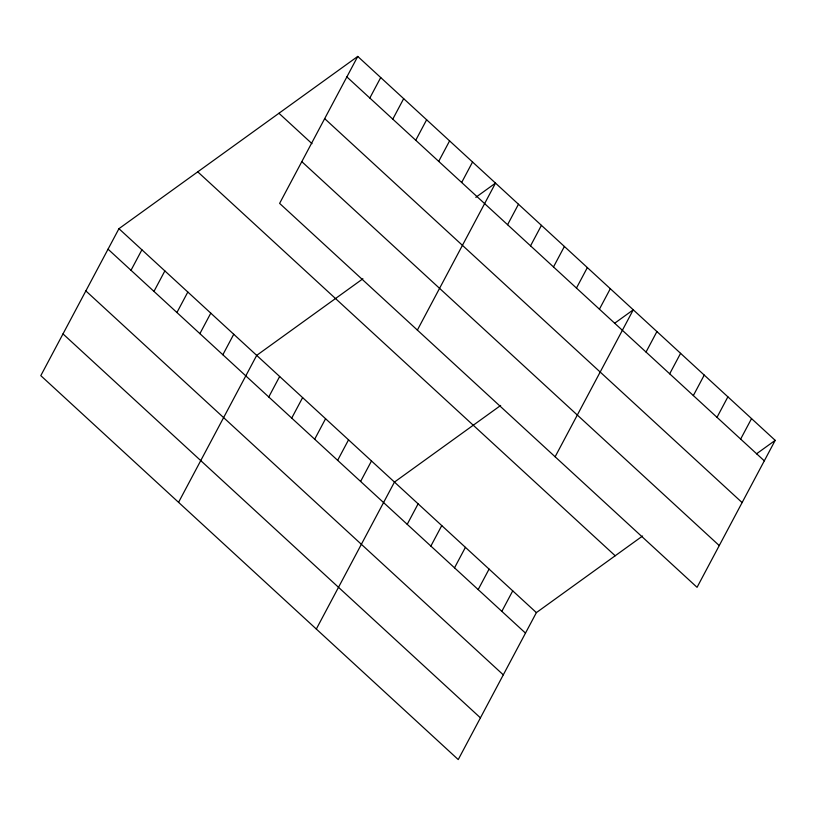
<?xml version="1.0" encoding="UTF-8"?>
<svg xmlns="http://www.w3.org/2000/svg" width="816" height="816" viewBox="0 0 816 816"><rect width="100%" height="100%" fill="white"/><g stroke="black" fill="none" stroke-linecap="round" stroke-linejoin="round"><path stroke-width="1.22" d="M357.755 56.426L279.613 203.388L697.058 587.316L775.2 440.354L357.755 56.426L118.942 228.684L40.8 375.646L458.245 759.574L536.387 612.612L642.6 536M131.009 270.29L141.902 249.798M153.969 291.404L164.863 270.912M176.929 312.518L187.823 292.036M199.889 333.642L210.783 313.15M222.85 354.756L233.743 334.264M369.821 98.022L380.715 77.54M178.551 502.35L256.693 355.378L362.916 278.766M392.782 119.146L403.675 98.654M268.76 396.984L279.653 376.502M415.742 140.26L426.635 119.768M291.72 418.098L302.614 397.616M438.702 161.374L449.596 140.882M314.68 439.222L325.574 418.73M461.662 182.488L472.556 162.007M337.64 460.336L348.534 439.844M417.374 330.082L495.516 183.121L475.81 197.329M360.601 481.45L371.494 460.958M507.583 224.726L518.476 204.235M316.312 629.044L394.454 482.083L500.667 405.46M530.543 245.84L541.436 225.349M407.215 524.321L418.108 503.839M553.493 266.954L564.397 246.463M430.868 546.077L441.762 525.586M576.453 288.068L587.347 267.587M454.522 567.834L465.416 547.342M599.413 309.193L610.307 288.701M478.176 589.591L489.07 569.099M555.125 456.776L633.267 309.815L614.55 323.32M501.84 611.347L512.734 590.855M646.027 352.063L656.921 331.571M669.681 373.82L680.585 353.328M693.345 395.576L704.239 375.085M716.999 417.333L727.892 396.841M740.653 439.079L751.546 418.598M756.483 453.849L775.2 440.354M346.861 76.908L764.306 460.836M324.676 118.646L742.111 502.574M278.95 113.271L312.008 143.677M301.808 161.65L719.253 545.578M197.747 171.839L615.193 555.767M118.942 228.684L536.387 612.612M108.049 249.176L525.494 633.104M85.853 290.914L503.299 674.842M62.995 333.907L480.43 717.845"/></g></svg>
